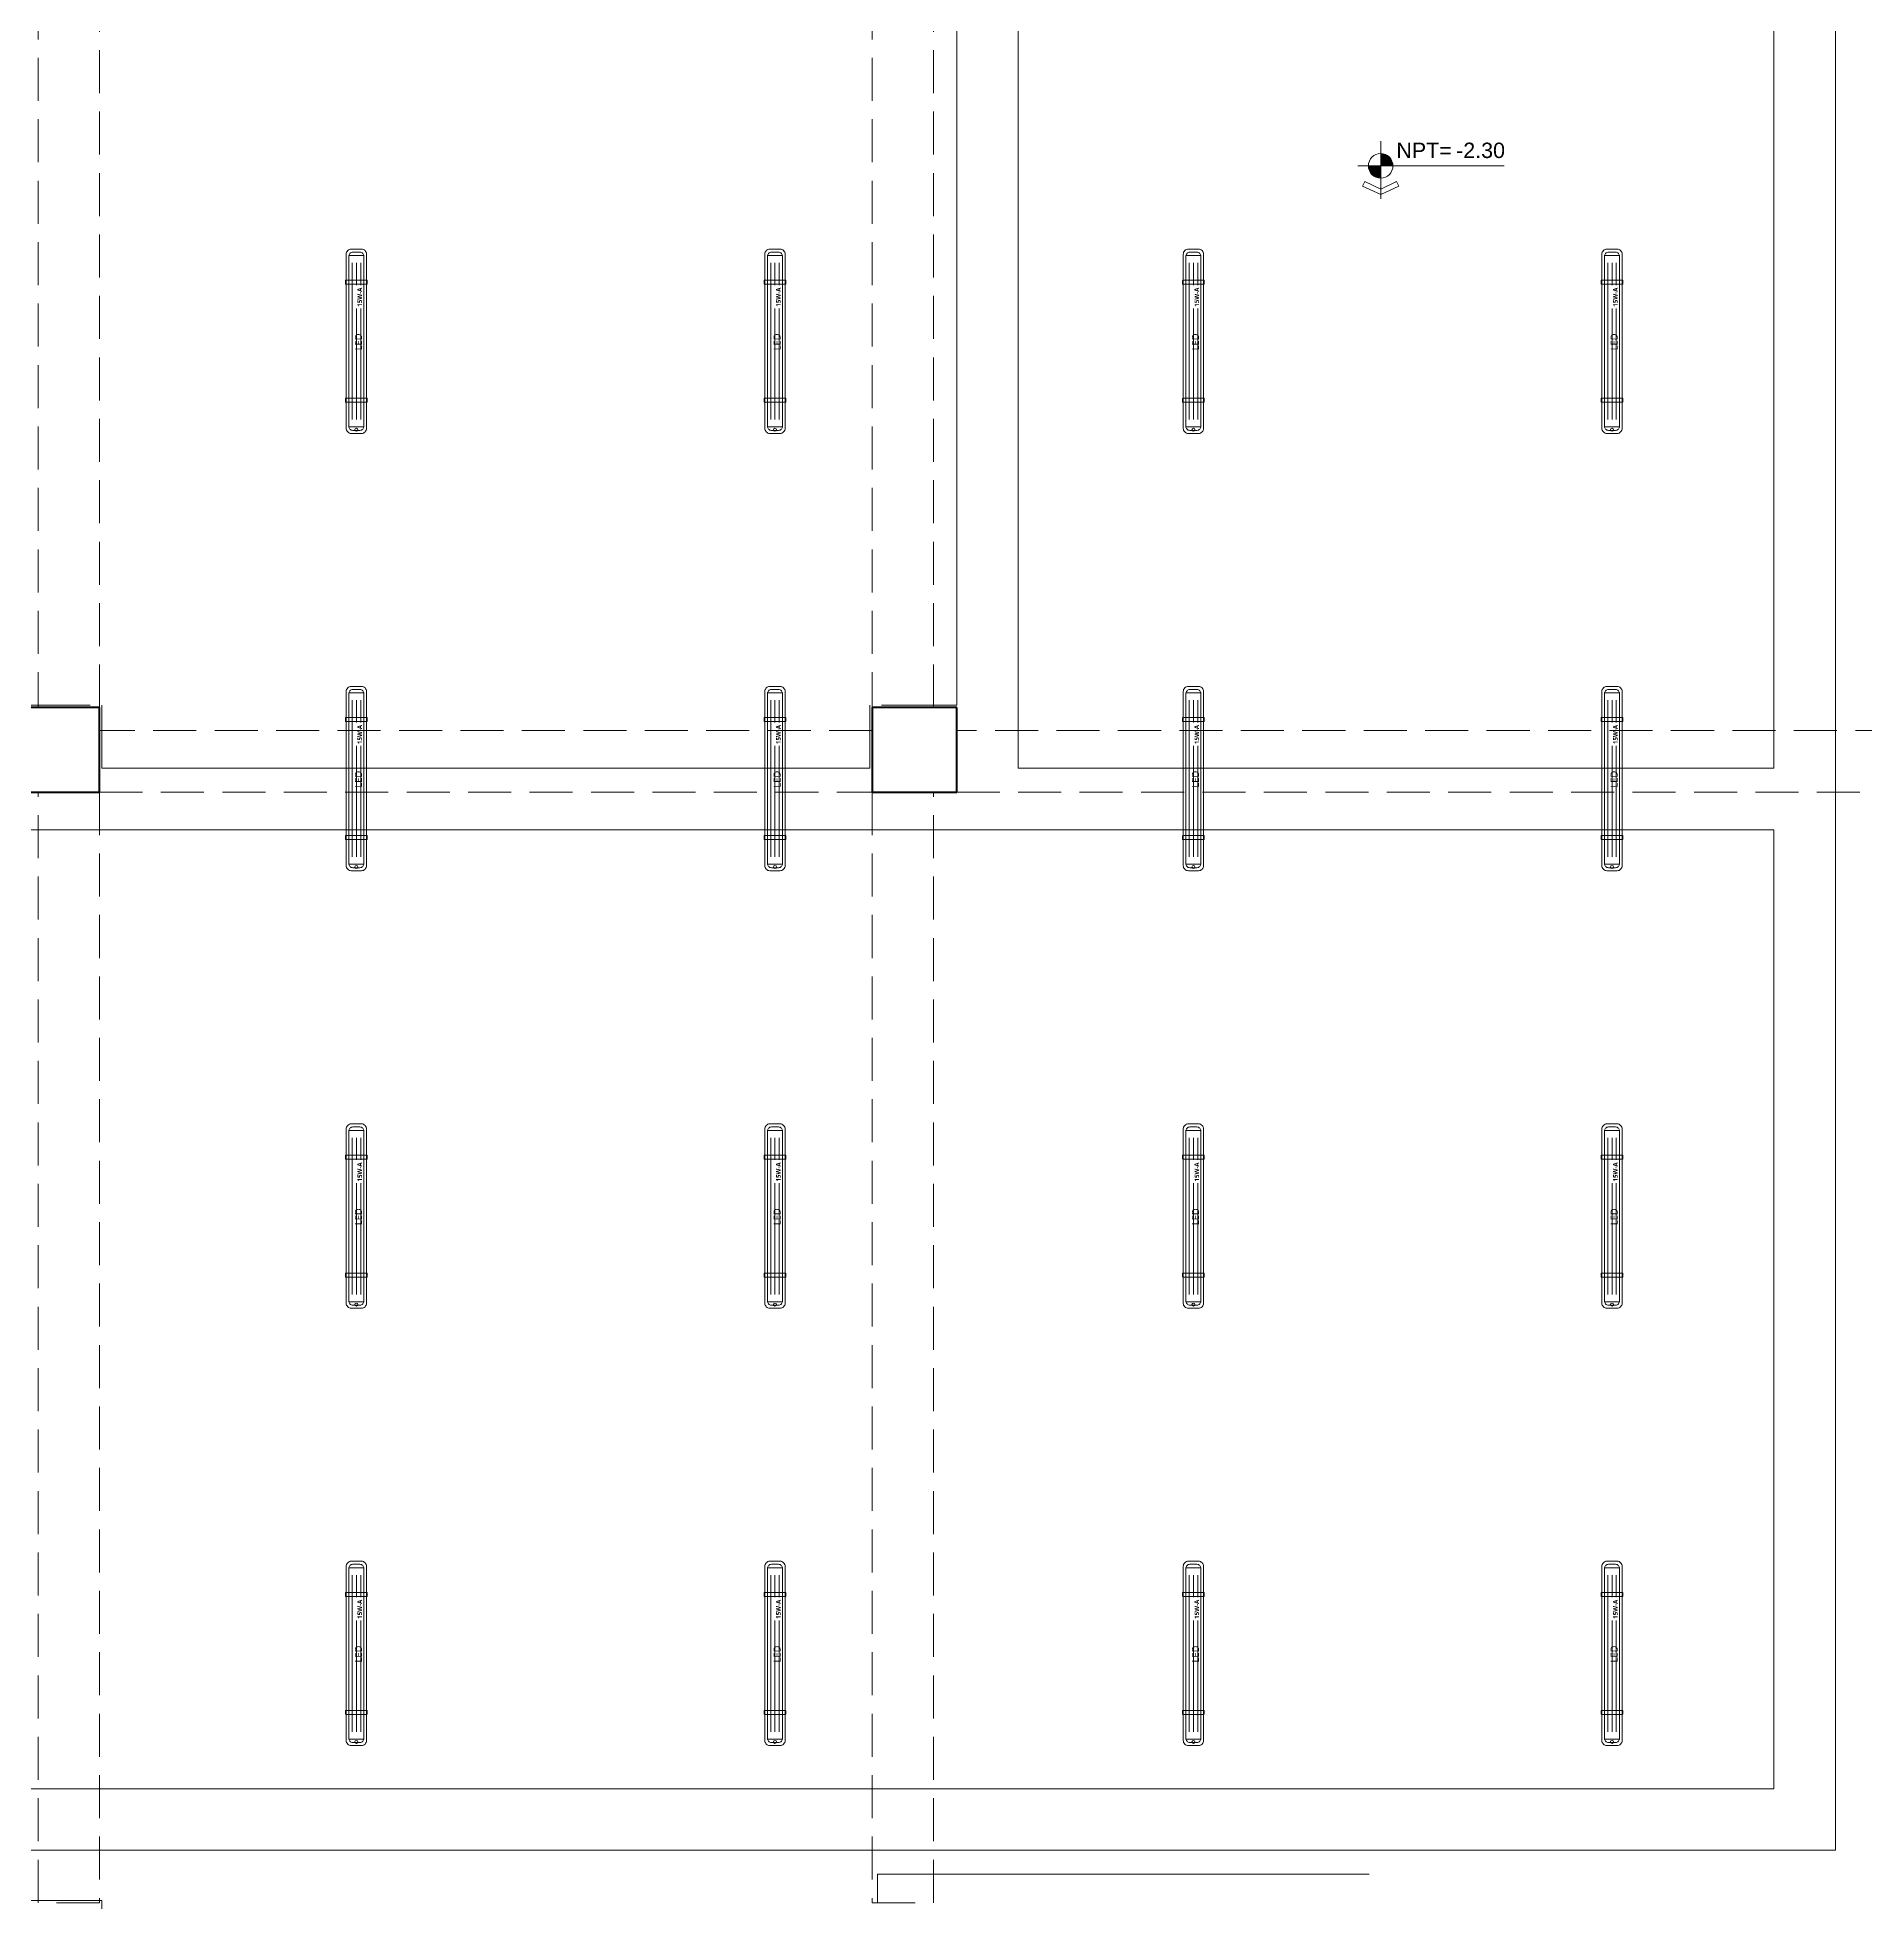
# Model space of a CAD drawing. Header units: metres. Extents: x -4 to 54.5, y -3.3 to 43.7.
# Drawn here: x 32.3 to 44.21, y 16.87 to 29.02 of the extents above; entities that cross this region are included whole.
import ezdxf

# ---------------------------------------------------------------- set-up
doc = ezdxf.new("R2010")
doc.units = ezdxf.units.M
doc.linetypes.add('Derribado', pattern=[0.4, 0.28, -0.12])
doc.layers.get('0').update_dxf_attribs({"color": 8})
for name, color, linetype, lineweight in [('A-AREA', 8, 'Continuous', 9), ('A-DETL', 8, 'Continuous', 9), ('A-FLOR', 8, 'Continuous', 18), ('G-ANNO-DIMS', 8, 'Continuous', 9), ('S-COLS', 8, 'Continuous', 9)]:
    doc.layers.add(name, color=color, linetype=linetype, lineweight=lineweight)
doc.layers.add('IE-LUM-L-01-15', color=5, linetype='Continuous', lineweight=18, true_color=0x126b94)
doc.styles.add('Arial_5', font='arial.ttf', dxfattribs={"height": 0.1})
doc.styles.add('EI_LUM_BOLD', font='OpenSans-Semibold.ttf')
doc.styles.add('EI_LUM_REGULAR', font='OpenSans-Regular.ttf')

# ---------------------------------------------------------------- blocks, each defined once
blk = doc.blocks.new('Cotas de elevación - CotaEleVacíoNNpt-3697023-NIV_A_S01_SÓTANO 1')
at = {"layer": 'G-ANNO-DIMS'}
h = blk.add_hatch(color=256, dxfattribs=at)
edge = h.paths.add_edge_path()
edge.add_arc((0, 0.00214), 0.0008, 0, 90, ccw=False)
edge.add_line((0.0008, 0.00214), (0, 0.00214))
edge.add_line((0, 0.00214), (0, 0.00294))
h = blk.add_hatch(color=256, dxfattribs=at)
edge = h.paths.add_edge_path()
edge.add_arc((0, 0.00214), 0.0008, 0, 90, ccw=False)
edge.add_line((0.0008, 0.00214), (0, 0.00214))
edge.add_line((0, 0.00214), (0, 0.00294))
h = blk.add_hatch(color=256, dxfattribs=at)
edge = h.paths.add_edge_path()
edge.add_line((-0.0008, 0.00214), (0, 0.00214))
edge.add_line((0, 0.00214), (0, 0.00134))
edge.add_arc((0, 0.00214), 0.0008, 180, 270, ccw=False)
for p, q in [((0, 0.00214), (0, 0.00375)), ((0, 0.00294), (0, 0.00214)), ((0, 0.00214), (0, 0.00294)), ((0, 0.00214), (0, 0.00294)), ((0, 0.00294), (0, 0.00214)), ((0, 0.00214), (-0.00148, 0.00214)), ((-0.0008, 0.00214), (0, 0.00214)), ((0, 0.00214), (-0.0008, 0.00214)), ((-0.0008, 0.00214), (0, 0.00214)), ((0, 0.00214), (0.0008, 0.00214)), ((0, 0.00134), (0, 0.00214)), ((0, 0.00214), (0.0008, 0.00214)), ((0, 0.00214), (0.00803, 0.00214)), ((0, 0.00214), (0, 0)), ((-0.00118, 0.00082), (-0.00104, 0.00112)), ((0, 0.00027), (-0.00118, 0.00082)), ((0, 0.00063), (-0.00104, 0.00112)), ((0, 0.00063), (0.00104, 0.00112)), ((0, 0.00027), (0.00118, 0.00082)), ((0.00118, 0.00082), (0.00104, 0.00112))]:
    blk.add_line(p, q, dxfattribs=at)
for start, end in [(360, 180), (90, 180), (90, 180), (360, 90), (360, 90), (180, 360), (180, 270)]:
    blk.add_arc((0, 0.00214), 0.0008, start, end, dxfattribs=at)
blk = doc.blocks.new('EST-ColumnaRectangularConcretoEst - C155x55cm-V3-NIV_A_S01_SÓTANO 1')
at = {"layer": 'S-COLS', "lineweight": 50}
for p, q in [((0.275, 0.275), (-0.275, 0.275)), ((-0.275, 0.275), (-0.275, -0.275)), ((0.275, -0.275), (0.275, 0.275)), ((-0.275, -0.275), (0.275, -0.275))]:
    blk.add_line(p, q, dxfattribs=at)
blk = doc.blocks.new('EST-ColumnaRectangularConcretoEst - C155x55cm-V7-NIV_A_S01_SÓTANO 1')
at = {"layer": 'S-COLS', "lineweight": 50}
for p, q in [((0.275, 0.275), (-0.275, 0.275)), ((-0.275, 0.275), (-0.275, -0.275)), ((0.275, -0.275), (0.275, 0.275)), ((-0.275, -0.275), (0.275, -0.275))]:
    blk.add_line(p, q, dxfattribs=at)
blk = doc.blocks.new('EI_LUM_L_01_15')
at = {"color": 0, "lineweight": 9}
for p, q in [((-5.58, 0.5), (-5.58, -0.5)), ((-5.1, 0.28), (5.1, 0.28)), ((-5.1, 0), (2.14, 0)), ((3.65, 0), (5.1, 0)), ((5.58, 0.5), (5.58, -0.5)), ((-5.1, -0.28), (2.14, -0.28)), ((3.65, -0.28), (5.1, -0.28))]:
    blk.add_line(p, q, dxfattribs=at)
at = {"color": 0, "lineweight": 13}
blk.add_lwpolyline([(-5.67, -0.66), (5.67, -0.66, 0.414214), (6, -0.33), (6, 0.33, 0.414214), (5.67, 0.66), (-5.67, 0.66, 0.414214), (-6, 0.33), (-6, -0.33, 0.414214)], format="xyb", close=True, dxfattribs=at)
at = {"color": 0, "lineweight": 9}
for points in [[(-5.53, -0.49), (5.53, -0.49, 0.414214), (5.8, -0.23), (5.8, 0.23, 0.414214), (5.53, 0.49), (-5.53, 0.49, 0.414214), (-5.8, 0.23), (-5.8, -0.23, 0.414214)], [(-3.93, -0.71), (-3.75, -0.71, 0.414214), (-3.71, -0.67), (-3.71, 0.67, 0.414214), (-3.75, 0.71), (-3.93, 0.71, 0.414214), (-3.97, 0.67), (-3.97, -0.67, 0.414214)], [(3.75, -0.71), (3.93, -0.71, 0.414214), (3.97, -0.67), (3.97, 0.67, 0.414214), (3.93, 0.71), (3.75, 0.71, 0.414214), (3.71, 0.67), (3.71, -0.67, 0.414214)]]:
    blk.add_lwpolyline(points, format="xyb", close=True, dxfattribs=at)
blk.add_circle((-5.76, 0), 0.099, dxfattribs=at)
for s, height, style, p in [('LED', 0.465, 'EI_LUM_REGULAR', (-0.59, -0.37)), ('15W-A', 0.299, 'EI_LUM_BOLD', (2.25, -0.37))]:
    blk.add_text(s, height=height, dxfattribs=dict(at, style=style)).set_placement(p)
at = {"style": 'EI_LUM_REGULAR', "flags": 1}
for tag in ['ALTURA_M', 'AMBIENTE', 'TIPO', 'ID', 'IP', 'GIRO_REFERENCIA', 'DESCRIPCION', 'POTENCIA_W', 'FLUJO_NOMINAL_LM', 'FLUJO_CALCULO_LM', 'MONTAJE', 'PAGINA_PDF', 'NUMERO_LOCAL', 'ESTADO', 'NPT_M', 'FUENTE_XY']:
    blk.add_attdef(tag, (0, 0), '', height=2.5, dxfattribs=at)

msp = doc.modelspace()

# ---------------------------------------------------------------- linework, layer by layer
at = {"layer": 'A-AREA'}
for p, q in [((37.775, 16.875), (37.775, 17.06)), ((37.775, 17.06), (40.975, 17.06))]:
    msp.add_line(p, q, dxfattribs=at)
at = {"layer": 'A-DETL', "linetype": 'Derribado', "lineweight": 18}
for p, q in [((32.31, 29.685), (32.31, 24.655)), ((32.71, 24.655), (32.71, 29.685)), ((37.74, 29.685), (37.74, 24.655)), ((38.14, 24.655), (38.14, 29.685)), ((32.31, 24.655), (32.71, 24.655)), ((37.74, 24.655), (38.14, 24.655)), ((37.74, 24.505), (32.71, 24.505)), ((32.71, 24.505), (32.71, 24.105)), ((37.74, 24.105), (37.74, 24.505)), ((44.42, 24.505), (38.29, 24.505)), ((38.29, 24.505), (38.29, 24.105)), ((32.31, 16.875), (32.31, 24.105)), ((32.31, 24.105), (32.71, 24.105)), ((32.71, 24.105), (37.74, 24.105)), ((32.71, 24.105), (32.71, 16.875)), ((38.14, 24.105), (37.74, 24.105)), ((37.74, 24.105), (37.74, 16.875)), ((38.14, 16.875), (38.14, 24.105)), ((38.29, 24.105), (44.42, 24.105)), ((32.71, 16.875), (32.31, 16.875)), ((37.74, 16.875), (38.14, 16.875))]:
    msp.add_line(p, q, dxfattribs=at)
at = {"layer": 'A-FLOR', "lineweight": 9}
for p, q in [((38.69, 37.025), (38.69, 24.26)), ((43.61, 24.26), (43.61, 37.025)), ((44.01, 37.025), (44.01, 24.26)), ((38.29, 24.67), (38.29, 29.67)), ((32.145, 24.67), (32.65, 24.67)), ((32.725, 24.67), (32.725, 24.26)), ((37.725, 24.26), (37.725, 24.67)), ((37.8, 24.67), (38.29, 24.67)), ((32.725, 24.26), (37.725, 24.26)), ((38.69, 24.26), (43.61, 24.26)), ((44.01, 24.26), (44.01, 17.216)), ((43.61, 23.86), (27.185, 23.86)), ((43.61, 17.616), (43.61, 23.86)), ((21.2, 17.616), (43.61, 17.616)), ((44.01, 17.216), (20.8, 17.216)), ((32.145, 16.89), (32.725, 16.89)), ((32.725, 16.89), (32.725, 16.5))]:
    msp.add_line(p, q, dxfattribs=at)

# ---------------------------------------------------------------- block references
at = {"layer": 'G-ANNO-DIMS', "xscale": 99.99999999999991, "yscale": 99.99999999999991, "zscale": 99.99999999999991}
msp.add_blockref('Cotas de elevación - CotaEleVacíoNNpt-3697023-NIV_A_S01_SÓTANO 1', (41.05, 27.968), dxfattribs=at)
at = {"layer": 'IE-LUM-L-01-15', "xscale": 0.1, "yscale": 0.1, "zscale": 0.1, "rotation": 90}
for p in [(34.382, 27.04), (37.107, 27.04), (39.831, 27.04), (42.556, 27.04), (34.382, 24.193), (37.107, 24.193), (39.831, 24.193), (42.556, 24.193), (34.382, 21.345), (37.107, 21.345), (39.831, 21.345), (42.556, 21.345), (34.382, 18.498), (37.107, 18.498), (39.831, 18.498), (42.556, 18.498)]:
    msp.add_blockref('EI_LUM_L_01_15', p, dxfattribs=at)
at = {"layer": 'S-COLS', "lineweight": 5}
for name, p in [('EST-ColumnaRectangularConcretoEst - C155x55cm-V7-NIV_A_S01_SÓTANO 1', (32.435, 24.38)), ('EST-ColumnaRectangularConcretoEst - C155x55cm-V3-NIV_A_S01_SÓTANO 1', (38.015, 24.38))]:
    msp.add_blockref(name, p, dxfattribs=at)

# ---------------------------------------------------------------- next in the draw order: texts
at = {"layer": 'G-ANNO-DIMS', "insert": (41.152, 28.333), "char_height": 0.1, "width": 0.41688, "attachment_point": 1, "style": 'Arial_5', "bg_fill": 3, "box_fill_scale": 1.25, "bg_fill_color": 9, "bg_fill_true_color": 13158600, "bg_fill_transparency": 0}
msp.add_mtext('NPT=', dxfattribs=at)

# ---------------------------------------------------------------- next in the draw order: texts
at = {"layer": 'G-ANNO-DIMS', "insert": (41.541, 28.333), "char_height": 0.1, "width": 0.38076, "attachment_point": 1, "line_spacing_factor": 0.941778, "style": 'Arial_5', "bg_fill": 3, "box_fill_scale": 1.25, "bg_fill_color": 9, "bg_fill_true_color": 13158600, "bg_fill_transparency": 0}
msp.add_mtext('-2.30', dxfattribs=at)

doc.saveas('drawing.dxf')
